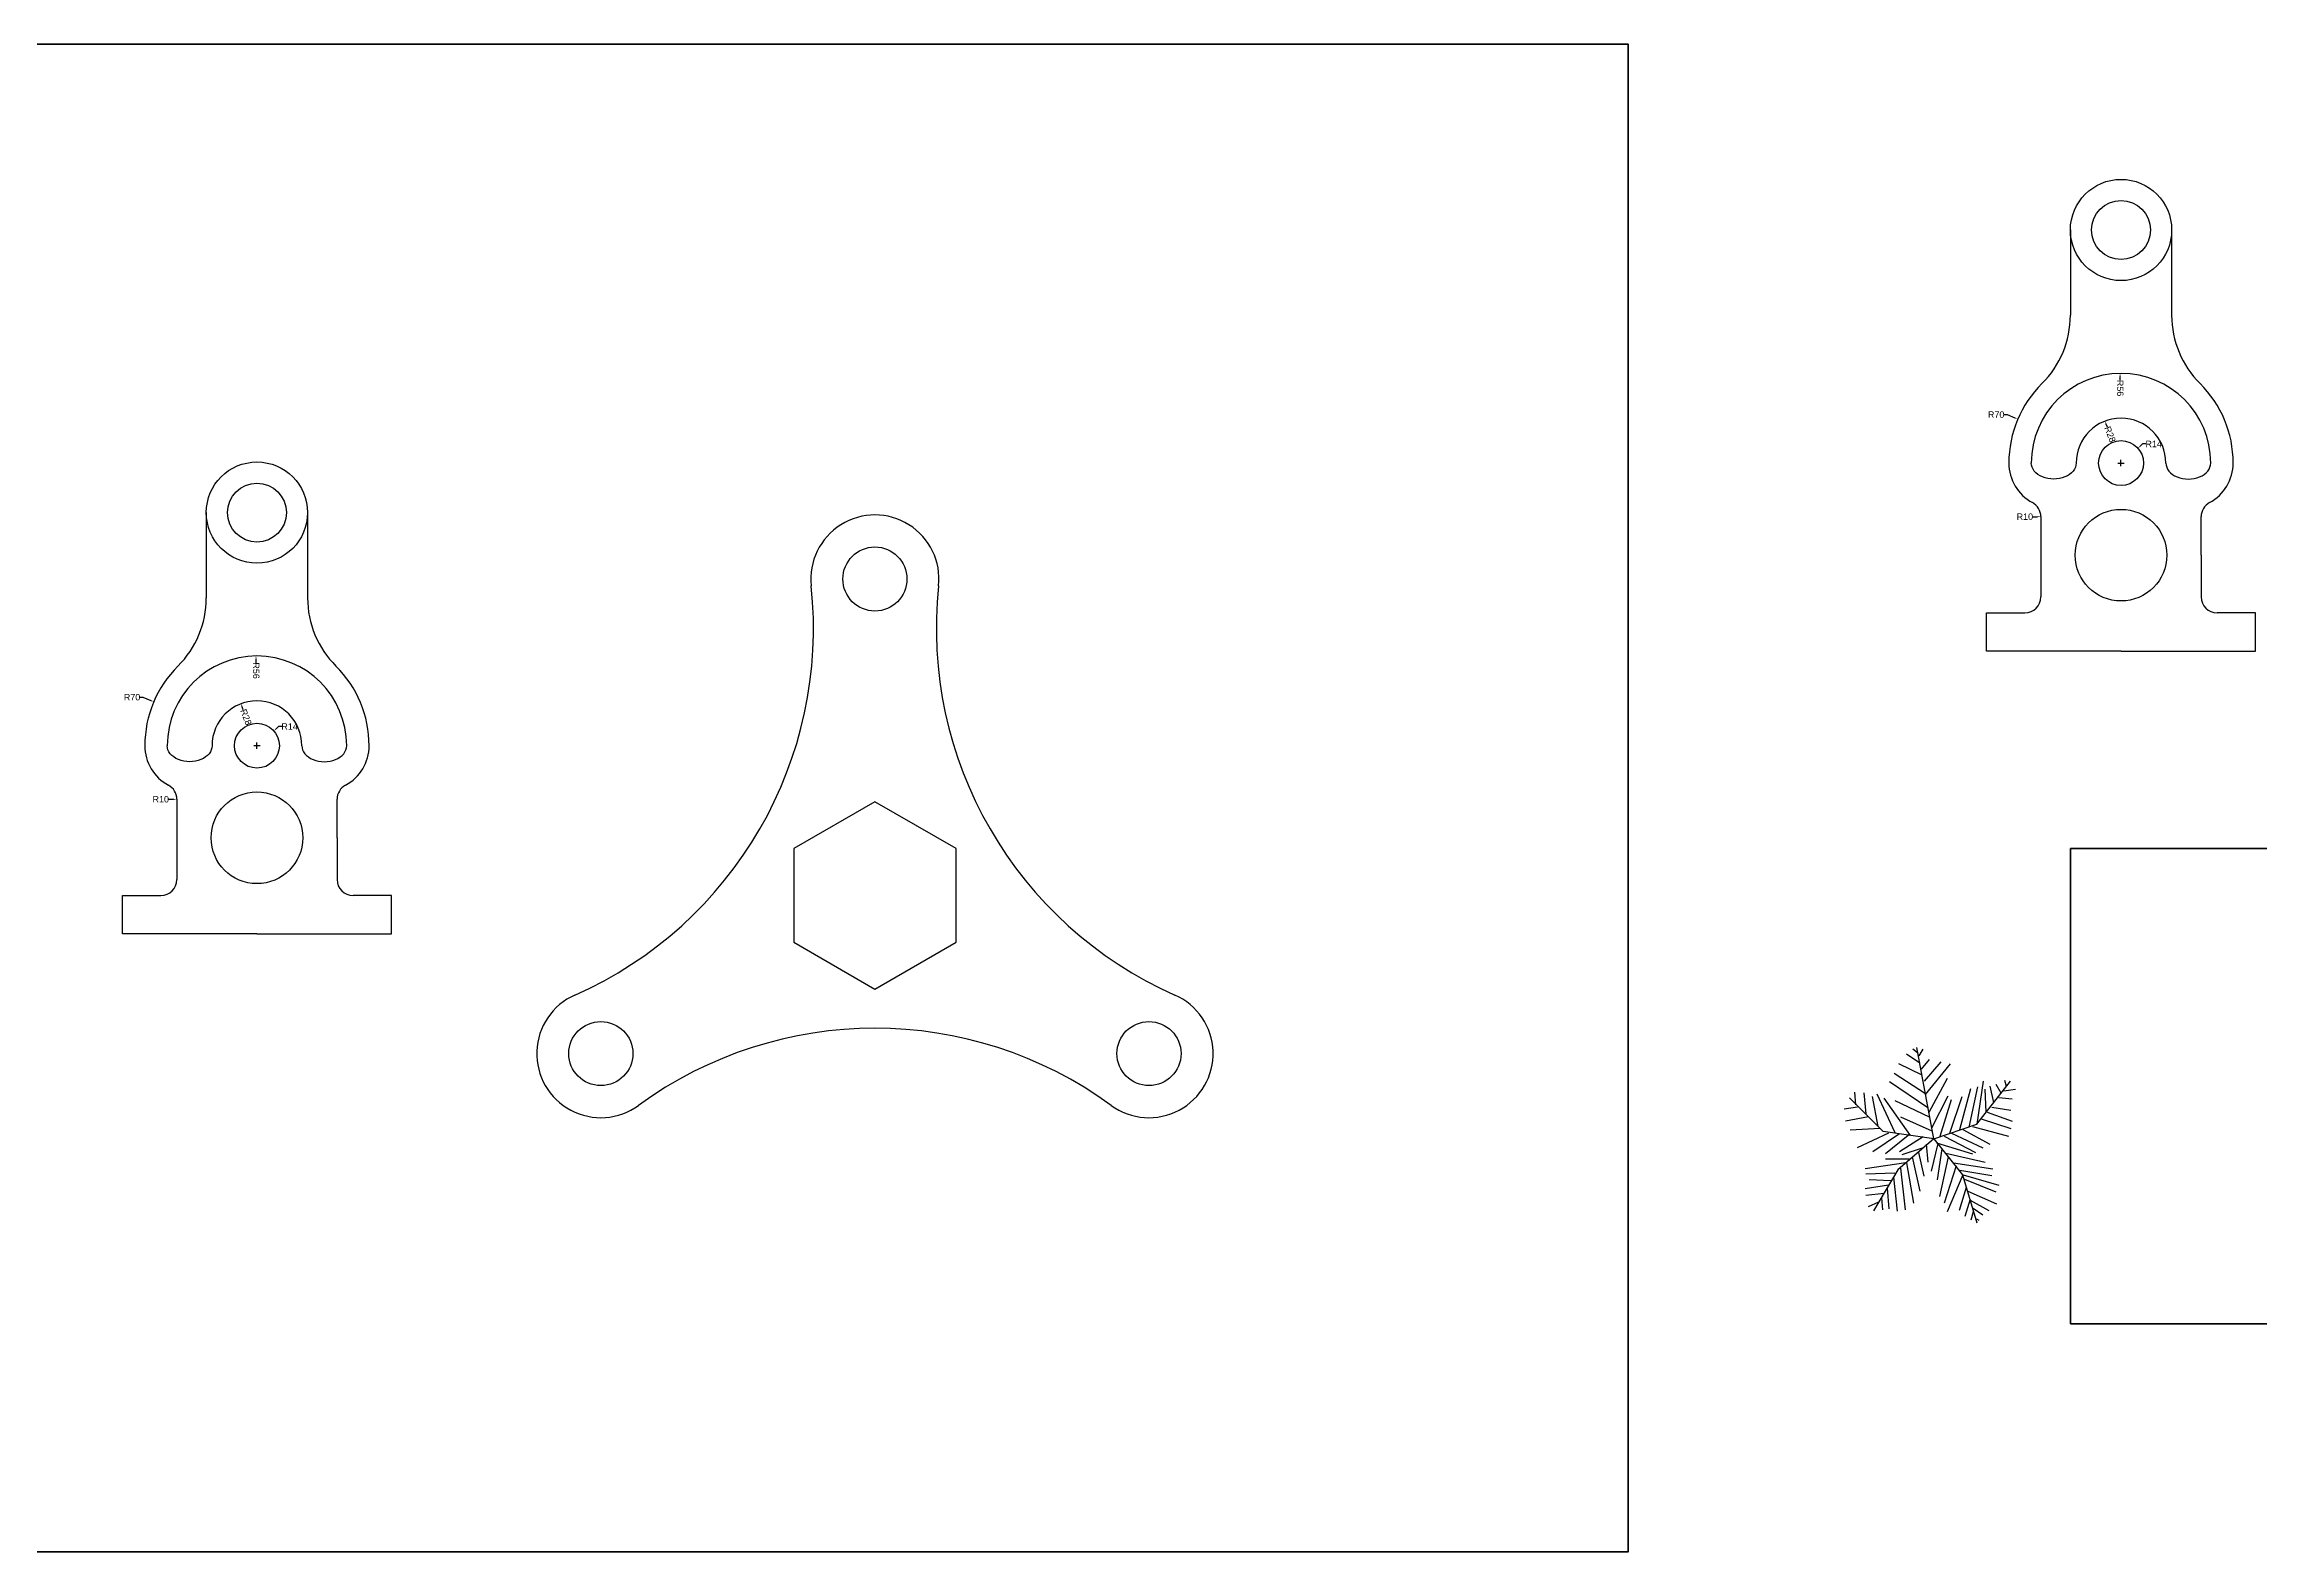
# Model space of a CAD drawing. Header units: inches. Extents: x -120 to 4750, y -697 to 1577.
# Drawn here: x 2257 to 3640, y -682 to 259 of the extents above; entities that cross this region are included whole.
import ezdxf

# ---------------------------------------------------------------- set-up
doc = ezdxf.new("R2010")
doc.units = ezdxf.units.IN
doc.header["$MEASUREMENT"] = 0
doc.styles.get("Standard").update_dxf_attribs({"font": 'arial.ttf'})
doc.linetypes.add('TRACKS', pattern='A,0.15,[130,ltypeshp.shx,S=0.25,R=0,X=0,Y=0],0.15', length=0.3)
doc.dimstyles.get("Standard").update_dxf_attribs({"dimtxt": 4, "dimasz": 2, "dimexe": 0.18, "dimexo": 0.0625, "dimgap": 0.09, "dimtad": 0, "dimtoh": 1, "dimdec": 1, "dimdsep": 46, "dimtxsty": 'Standard', "dimcen": 2, "dimse1": 1, "dimse2": 1, "dimadec": 0, "dimazin": 0, "dimtfac": 1, "dimtdec": 1, "dimtofl": 0, "dimtmove": 0, "dimatfit": 3, "dimfxl": 1, "dimtolj": 1, "dimtzin": 0, "dimarcsym": 0})

# ---------------------------------------------------------------- blocks, each defined once
blk = doc.blocks.new('*D7')
at = {"color": 0, "linetype": 'Continuous', "lineweight": -2, "transparency": 16777216}
blk.add_line((2334.7, -212), (2337.8, -212), dxfattribs=at)
at = {"color": 0, "linetype": 'Continuous', "transparency": 16777216}
blk.add_solid([(2337.8, -211.7), (2337.8, -212.3), (2339.8, -212)], dxfattribs=at)
at = {"layer": 'Defpoints', "color": 0, "linetype": 'Continuous', "transparency": 16777216}
for p in [(2329.8, -212), (2339.8, -212)]:
    blk.add_point(p, dxfattribs=at)
at = {"color": 0, "linetype": 'Continuous', "transparency": 16777216, "insert": (2329.8, -212), "char_height": 4, "attachment_point": 5}
blk.add_mtext('\\A1;R10', dxfattribs=at)
blk = doc.blocks.new('*D8')
at = {"color": 0, "linetype": 'Continuous', "lineweight": -2, "transparency": 16777216}
for p, q in [((2387.8, -178.5), (2391.8, -178.5)), ((2389.8, -180.5), (2389.8, -176.5)), ((2403.3, -166.6), (2401.8, -168)), ((2405.3, -166.6), (2403.3, -166.6))]:
    blk.add_line(p, q, dxfattribs=at)
at = {"color": 0, "linetype": 'Continuous', "transparency": 16777216}
blk.add_solid([(2401.6, -167.7), (2402, -168.2), (2400.3, -169.3)], dxfattribs=at)
at = {"layer": 'Defpoints', "color": 0, "linetype": 'Continuous', "transparency": 16777216}
for p in [(2389.8, -178.5), (2400.3, -169.3)]:
    blk.add_point(p, dxfattribs=at)
at = {"color": 0, "linetype": 'Continuous', "transparency": 16777216, "insert": (2410.2, -166.6), "char_height": 4, "attachment_point": 5}
blk.add_mtext('\\A1;R14', dxfattribs=at)
blk = doc.blocks.new('*D9')
at = {"color": 0, "linetype": 'Continuous', "lineweight": -2, "transparency": 16777216}
blk.add_line((2381.3, -156.1), (2380.6, -154.3), dxfattribs=at)
at = {"color": 0, "linetype": 'Continuous', "transparency": 16777216}
blk.add_solid([(2380.9, -154.1), (2380.2, -154.4), (2379.8, -152.4)], dxfattribs=at)
at = {"layer": 'Defpoints', "color": 0, "linetype": 'Continuous', "transparency": 16777216}
for p in [(2379.8, -152.4), (2389.8, -178.5)]:
    blk.add_point(p, dxfattribs=at)
at = {"color": 0, "linetype": 'Continuous', "transparency": 16777216, "insert": (2383, -160.7), "char_height": 4, "attachment_point": 5, "rotation": 290.8927}
blk.add_mtext('\\A1;R28', dxfattribs=at)
blk = doc.blocks.new('*D10')
at = {"color": 0, "linetype": 'Continuous', "lineweight": -2, "transparency": 16777216}
blk.add_line((2389.3, -126.9), (2389.3, -124.6), dxfattribs=at)
at = {"color": 0, "linetype": 'Continuous', "transparency": 16777216}
blk.add_solid([(2389.6, -124.5), (2388.9, -124.6), (2389.2, -122.6)], dxfattribs=at)
at = {"layer": 'Defpoints', "color": 0, "linetype": 'Continuous', "transparency": 16777216}
for p in [(2389.2, -122.6), (2389.8, -178.5)]:
    blk.add_point(p, dxfattribs=at)
at = {"color": 0, "linetype": 'Continuous', "transparency": 16777216, "insert": (2389.3, -131.7), "char_height": 4, "attachment_point": 5, "rotation": 270.6111}
blk.add_mtext('\\A1;R56', dxfattribs=at)
blk = doc.blocks.new('*D11')
at = {"color": 0, "linetype": 'Continuous', "lineweight": -2, "transparency": 16777216}
for p, q in [((2316.7, -148.3), (2318.7, -148.3)), ((2318.7, -148.3), (2323.6, -150.4)), ((2387.8, -178.5), (2391.8, -178.5)), ((2389.8, -180.5), (2389.8, -176.5))]:
    blk.add_line(p, q, dxfattribs=at)
at = {"color": 0, "linetype": 'Continuous', "transparency": 16777216}
blk.add_solid([(2323.7, -150.1), (2323.4, -150.7), (2325.4, -151.1)], dxfattribs=at)
at = {"layer": 'Defpoints', "color": 0, "linetype": 'Continuous', "transparency": 16777216}
for p in [(2325.4, -151.1), (2389.8, -178.5)]:
    blk.add_point(p, dxfattribs=at)
at = {"color": 0, "linetype": 'Continuous', "transparency": 16777216, "insert": (2311.9, -148.3), "char_height": 4, "attachment_point": 5}
blk.add_mtext('\\A1;R70', dxfattribs=at)
blk = doc.blocks.new('*D18')
at = {"color": 0, "linetype": 'Continuous', "lineweight": -2, "transparency": 16777216}
blk.add_line((3498, -35.6), (3501.1, -35.6), dxfattribs=at)
at = {"color": 0, "linetype": 'Continuous', "transparency": 16777216}
blk.add_solid([(3501.1, -35.3), (3501.1, -35.9), (3503.1, -35.6)], dxfattribs=at)
at = {"layer": 'Defpoints', "color": 0, "linetype": 'Continuous', "transparency": 16777216}
for p in [(3493.1, -35.6), (3503.1, -35.6)]:
    blk.add_point(p, dxfattribs=at)
at = {"color": 0, "linetype": 'Continuous', "transparency": 16777216, "insert": (3493.1, -35.6), "char_height": 4, "attachment_point": 5}
blk.add_mtext('\\A1;R10', dxfattribs=at)
blk = doc.blocks.new('*D14')
at = {"color": 0, "linetype": 'Continuous', "lineweight": -2, "transparency": 16777216}
for p, q in [((3566.6, 9.8), (3565.1, 8.5)), ((3568.6, 9.8), (3566.6, 9.8)), ((3551.1, -2.1), (3555.1, -2.1)), ((3553.1, -4.1), (3553.1, -0.1))]:
    blk.add_line(p, q, dxfattribs=at)
at = {"color": 0, "linetype": 'Continuous', "transparency": 16777216}
blk.add_solid([(3564.9, 8.7), (3565.3, 8.2), (3563.6, 7.1)], dxfattribs=at)
at = {"layer": 'Defpoints', "color": 0, "linetype": 'Continuous', "transparency": 16777216}
for p in [(3563.6, 7.1), (3553.1, -2.1)]:
    blk.add_point(p, dxfattribs=at)
at = {"color": 0, "linetype": 'Continuous', "transparency": 16777216, "insert": (3573.5, 9.8), "char_height": 4, "attachment_point": 5}
blk.add_mtext('\\A1;R14', dxfattribs=at)
blk = doc.blocks.new('*D15')
at = {"color": 0, "linetype": 'Continuous', "lineweight": -2, "transparency": 16777216}
blk.add_line((3544.6, 20.3), (3543.9, 22.2), dxfattribs=at)
at = {"color": 0, "linetype": 'Continuous', "transparency": 16777216}
blk.add_solid([(3544.2, 22.3), (3543.5, 22.1), (3543.1, 24)], dxfattribs=at)
at = {"layer": 'Defpoints', "color": 0, "linetype": 'Continuous', "transparency": 16777216}
for p in [(3543.1, 24), (3553.1, -2.1)]:
    blk.add_point(p, dxfattribs=at)
at = {"color": 0, "linetype": 'Continuous', "transparency": 16777216, "insert": (3546.3, 15.8), "char_height": 4, "attachment_point": 5, "rotation": 290.8927}
blk.add_mtext('\\A1;R28', dxfattribs=at)
blk = doc.blocks.new('*D16')
at = {"color": 0, "linetype": 'Continuous', "lineweight": -2, "transparency": 16777216}
blk.add_line((3552.6, 49.6), (3552.6, 51.9), dxfattribs=at)
at = {"color": 0, "linetype": 'Continuous', "transparency": 16777216}
blk.add_solid([(3552.9, 51.9), (3552.2, 51.9), (3552.5, 53.9)], dxfattribs=at)
at = {"layer": 'Defpoints', "color": 0, "linetype": 'Continuous', "transparency": 16777216}
for p in [(3552.5, 53.9), (3553.1, -2.1)]:
    blk.add_point(p, dxfattribs=at)
at = {"color": 0, "linetype": 'Continuous', "transparency": 16777216, "insert": (3552.6, 44.7), "char_height": 4, "attachment_point": 5, "rotation": 270.6111}
blk.add_mtext('\\A1;R56', dxfattribs=at)
blk = doc.blocks.new('*D17')
at = {"color": 0, "linetype": 'Continuous', "lineweight": -2, "transparency": 16777216}
for p, q in [((3480, 28.1), (3482, 28.1)), ((3482, 28.1), (3486.9, 26.1)), ((3551.1, -2.1), (3555.1, -2.1)), ((3553.1, -4.1), (3553.1, -0.1))]:
    blk.add_line(p, q, dxfattribs=at)
at = {"color": 0, "linetype": 'Continuous', "transparency": 16777216}
blk.add_solid([(3487, 26.4), (3486.7, 25.8), (3488.7, 25.3)], dxfattribs=at)
at = {"layer": 'Defpoints', "color": 0, "linetype": 'Continuous', "transparency": 16777216}
for p in [(3488.7, 25.3), (3553.1, -2.1)]:
    blk.add_point(p, dxfattribs=at)
at = {"color": 0, "linetype": 'Continuous', "transparency": 16777216, "insert": (3475.2, 28.1), "char_height": 4, "attachment_point": 5}
blk.add_mtext('\\A1;R70', dxfattribs=at)
blk = doc.blocks.new('*U20')
for p, q in [((-10.186, 53.64), (-13.084, 55.962)), ((0, 0), (-10.5, 57)), ((-9.099, 51.782), (-6.563, 55.962)), ((-7.288, 39.707), (-21.778, 46.673)), ((-8.737, 47.138), (-17.069, 52.711)), ((-7.65, 43.423), (-2.578, 49.46)), ((-5.839, 35.992), (4.667, 48.067)), ((-5.114, 27.632), (10.463, 46.673)), ((-48.585, 21.131), (-49.309, 29.026)), ((-43.513, 28.561), (-42.427, 15.558)), ((-35.544, 28.097), (-24.314, 3.947)), ((-3.665, 19.273), (-27.574, 35.527)), ((-5.114, 28.097), (-24.676, 40.636)), ((-2.941, 16.486), (8.652, 37.85)), ((16.259, 5.805), (23.142, 31.348)), ((22.055, 7.198), (27.489, 32.277)), ((27, 9), (48, 36)), ((27.127, 9.056), (31.112, 35.992)), ((31.836, 30.883), (32.561, 16.486)), ((35.096, 32.741), (37.27, 22.524)), ((38.719, 34.134), (41.979, 28.561)), ((43.791, 29.954), (51.036, 30.883)), ((44.153, 36.456), (45.239, 32.741)), ((-47.498, 19.737), (-55.83, 18.344)), ((-31.5, 4.5), (-52.5, 25.5)), ((-38.442, 26.239), (-34.819, 7.663)), ((-14.533, 2.09), (-30.834, 25.31)), ((-24.314, 23.917), (-2.941, 13.7)), ((-1.129, 6.734), (9.014, 26.704)), ((3.942, 1.625), (11.187, 24.381)), ((10.101, 3.483), (17.708, 26.239)), ((33.285, 16.486), (48.862, 10.913)), ((36.183, 19.737), (48.137, 17.88)), ((40.53, 25.775), (48.862, 24.846)), ((-40.615, 13.7), (-55.105, 10.913)), ((-33.37, 6.269), (-52.207, 5.34)), ((-28.299, 3.483), (-47.86, -5.805)), ((-21.416, 3.018), (-38.079, -8.128)), ((0, 0), (-31.5, 4.5)), ((-15.982, 2.09), (-30.11, -9.521)), ((0, 0), (-22.5, -19.5)), ((-6.563, 1.161), (-21.416, -8.128)), ((-20.691, 13.7), (-1.129, 4.876)), ((0, 0), (27, 9)), ((0, 0), (18, -22.5)), ((6.478, 1.625), (26.04, -8.592)), ((11.187, 3.483), (30.749, -5.805)), ((18.07, 5.805), (35.096, -3.483)), ((24.229, 7.663), (46.688, 1.625)), ((29.662, 12.307), (48.137, 6.269)), ((-15.257, -12.772), (-30.11, -12.772)), ((-6.563, -5.805), (-19.967, -9.985)), ((-13.446, -11.378), (-8.737, -32.741)), ((-9.461, -8.592), (-6.201, -23.453)), ((-4.752, -3.483), (-3.665, -14.629)), ((2.493, -3.019), (-1.491, -20.202)), ((1.769, -2.555), (24.229, -9.521)), ((5.029, -6.27), (2.131, -25.775)), ((9.014, -11.378), (3.58, -35.992)), ((7.565, -9.056), (32.198, -14.629)), ((-17.431, -15.094), (-42.789, -18.809)), ((-24.314, -21.596), (-42.427, -22.06)), ((-26.849, -26.24), (-40.253, -25.775)), ((-22.5, -19.5), (-37.5, -45)), ((-25.038, -23.918), (-22.865, -45.281)), ((-20.691, -18.345), (-17.793, -44.352)), ((-17.069, -15.094), (-12.721, -40.172)), ((14.085, -16.951), (6.478, -40.172)), ((18.07, -22.524), (8.289, -45.745)), ((12.274, -15.094), (36.907, -18.809)), ((16.259, -19.738), (36.183, -22.989)), ((18, -22.5), (27, -52.5)), ((18.433, -22.524), (40.53, -29.026)), ((19.157, -25.311), (38.719, -33.206)), ((-28.299, -29.026), (-42.789, -31.348)), ((-30.834, -34.135), (-42.427, -35.528)), ((-34.457, -39.708), (-40.978, -42.494)), ((-32.646, -36.921), (-31.921, -44.352)), ((-29.023, -30.884), (-27.936, -43.887)), ((20.244, -30.419), (15.897, -44.816)), ((22.78, -37.85), (19.519, -48.532)), ((21.331, -32.741), (39.081, -40.636)), ((22.78, -38.314), (34.372, -44.816)), ((24.591, -45.745), (23.142, -50.854)), ((24.591, -43.423), (30.749, -47.603)), ((26.764, -49.925), (28.213, -50.854))]:
    blk.add_line(p, q)

msp = doc.modelspace()

# ---------------------------------------------------------------- linework, layer by layer
for p, q in [((3521.53, 143.38), (3521.53, 90.13)), ((3584.73, 143.38), (3584.73, 90.13)), ((2358.23, -33.05), (2358.23, -86.3)), ((2421.43, -33.05), (2421.43, -86.3)), ((3503.13, -35.58), (3503.13, -85.62)), ((3603.13, -59.62), (3603.13, -35.58)), ((3603.13, -59.62), (3603.13, -85.62)), ((3469.13, -119.62), (3469.13, -95.62)), ((3469.13, -95.62), (3493.13, -95.62)), ((3637.13, -95.62), (3613.13, -95.62)), ((3637.13, -119.62), (3637.13, -95.62)), ((3553.13, -119.62), (3469.13, -119.62)), ((3553.13, -119.62), (3637.13, -119.62)), ((2339.83, -212.01), (2339.83, -262.05)), ((2439.83, -236.05), (2439.83, -212.01)), ((2439.83, -236.05), (2439.83, -262.05)), ((2305.83, -296.05), (2305.83, -272.05)), ((2305.83, -272.05), (2329.83, -272.05)), ((2473.83, -272.05), (2449.83, -272.05)), ((2473.83, -296.05), (2473.83, -272.05)), ((2389.83, -296.05), (2305.83, -296.05)), ((2389.83, -296.05), (2473.83, -296.05))]:
    msp.add_line(p, q)
at = {"color": 240, "linetype": 'TRACKS', "lineweight": 50, "true_color": 0xed1f24}
msp.add_lwpolyline([(2114.03, 259.3), (3245.57, 259.3), (3245.57, -681.71), (2114.03, -681.71)], close=True, dxfattribs=at)
msp.add_lwpolyline([(2775.48, -330.52), (2826.15, -301.27), (2826.15, -242.77), (2775.48, -213.52), (2724.82, -242.77), (2724.82, -301.27)], close=True)
at = {"color": 177, "linetype": 'TRACKS', "lineweight": 50, "true_color": 0x293189}
msp.add_lwpolyline([(3521.69, -242.64), (4070.96, -242.64), (4070.96, -539.41), (3521.69, -539.41)], close=True, dxfattribs=at)
for centre, radius in [((3553.13, 143.38), 31.6), ((3553.13, 143.38), 18.35), ((3553.13, -2.12), 14), ((2389.83, -33.05), 31.6), ((2389.83, -33.05), 18.35), ((3553.13, -59.62), 28.6), ((2775.48, -74.52), 20), ((2389.83, -178.55), 14), ((2389.83, -236.05), 28.6), ((2604.44, -370.77), 20), ((2946.52, -370.77), 20)]:
    msp.add_circle(centre, radius)
for centre, radius, start, end in [((3461.53, 90.13), 60, 314.79848, 0), ((3644.73, 90.13), 60, 180, 225.20152), ((3553.13, -2.12), 70, 134.79848, 180), ((3553.13, -2.12), 56, 0, 180), ((3553.13, -2.12), 70, 0, 45.20152), ((3553.13, -2.12), 28, 0, 180), ((3511.13, -2.12), 28, 180, 241.72629), ((3595.13, -2.12), 28, 298.27371, 0), ((3493.13, -35.58), 10, 0, 61.72629), ((3613.13, -35.58), 10, 118.27371, 180), ((2775.48, -74.52), 40, 353.85767, 186.14233), ((2487.15, -105.55), 250, 293.85767, 6.14233), ((3063.82, -105.55), 250, 173.85767, 246.14233), ((2298.23, -86.3), 60, 314.79848, 0), ((2481.43, -86.3), 60, 180, 225.20152), ((3493.13, -85.62), 10, 270, 0), ((3613.13, -85.62), 10, 180, 270), ((2389.83, -178.55), 56, 0, 180), ((2389.83, -178.55), 70, 134.79848, 180), ((2389.83, -178.55), 70, 0, 45.20152), ((2389.83, -178.55), 28, 0, 180), ((2347.83, -178.55), 28, 180, 241.72629), ((2431.83, -178.55), 28, 298.27371, 360), ((2329.83, -212.01), 10, 0, 61.72629), ((2449.83, -212.01), 10, 118.27371, 180), ((2329.83, -262.05), 10, 270, 0), ((2449.83, -262.05), 10, 180, 270), ((2604.44, -370.77), 40, 113.85767, 306.14233), ((2946.52, -370.77), 40, 233.85767, 66.14233), ((2775.48, -604.96), 250, 53.85767, 126.14233)]:
    msp.add_arc(centre, radius, start, end)
at = {"extrusion": (0, 0, -1)}
for centre in [(3511.13, -2.12), (2347.83, -178.55)]:
    msp.add_ellipse(centre, major_axis=(14, 0), ratio=0.7142857, start_param=0, end_param=3.1415927, dxfattribs=at)
for centre in [(3595.13, -2.12), (2431.83, -178.55)]:
    msp.add_ellipse(centre, major_axis=(-14, 0), ratio=0.7142857, start_param=0, end_param=3.1415927)

# ---------------------------------------------------------------- block references
at = {"linetype": 'TRACKS'}
msp.add_blockref('*U20', (3436.24, -423.89), dxfattribs=at)

# ---------------------------------------------------------------- dimensions: what is measured, and where the dimension line sits
at = {"linetype": 'Continuous'}
for center, mpoint, picture, middle in [((3553.13, -2.12), (3552.53, 53.88), '*D16', (3552.63, 44.69)), ((3553.13, -2.12), (3488.72, 25.29), '*D17', (3475.17, 28.13)), ((3553.13, -2.12), (3543.15, 24.04), '*D15', (3546.31, 15.75)), ((3493.13, -35.58), (3503.13, -35.58), '*D18', (3493.13, -35.58)), ((2389.83, -178.55), (2389.23, -122.55), '*D10', (2389.33, -131.74)), ((2389.83, -178.55), (2325.42, -151.14), '*D11', (2311.87, -148.3)), ((2389.83, -178.55), (2379.85, -152.39), '*D9', (2383.01, -160.68)), ((2329.83, -212.01), (2339.83, -212.01), '*D7', (2329.83, -212.01))]:
    dim = msp.add_radius_dim(center=center, mpoint=mpoint, dimstyle='Standard', dxfattribs=at)
    dim.commit()
    dim.dimension.update_dxf_attribs({"geometry": picture, "text_midpoint": middle, "dimtype": 164})
for center, mpoint, picture, middle in [((3553.13, -2.12), (3563.63, 7.15), '*D14', (3573.49, 9.79)), ((2389.83, -178.55), (2400.33, -169.28), '*D8', (2410.19, -166.64))]:
    dim = msp.add_radius_dim(center=center, mpoint=mpoint, dimstyle='Standard', dxfattribs=at)
    dim.commit()
    dim.dimension.update_dxf_attribs({"geometry": picture, "text_midpoint": middle})

doc.saveas('drawing.dxf')
